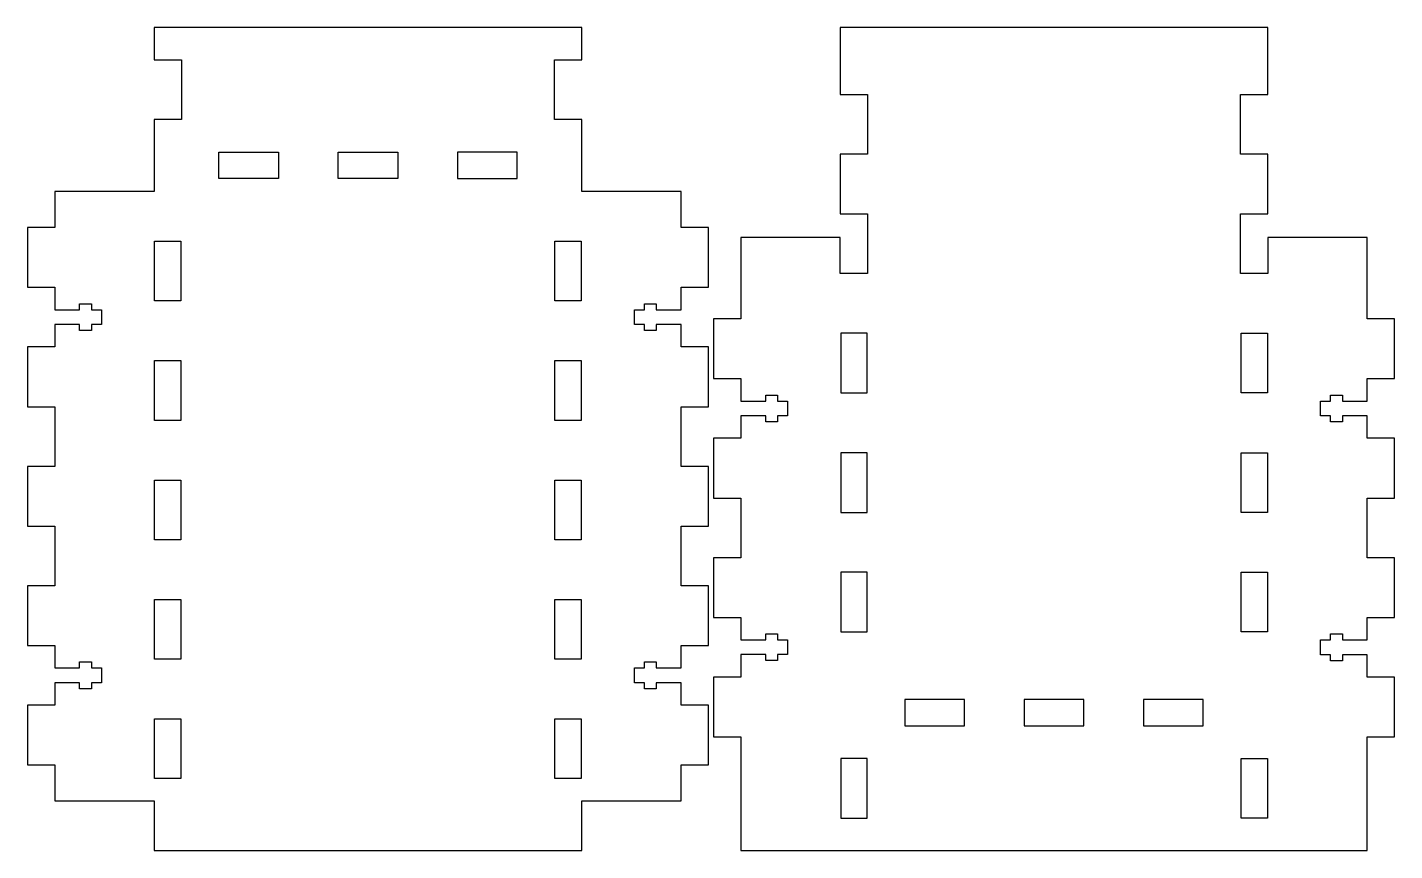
# Model space of a CAD drawing. Header units: millimetres. Extents: x 5285 to 5560, y -175 to -10.
import ezdxf

# ---------------------------------------------------------------- set-up
doc = ezdxf.new("R2010")
doc.units = ezdxf.units.MM
doc.header["$MEASUREMENT"] = 0
doc.layers.add('DEFAULT', color=18, linetype='CONTINUOUS')

msp = doc.modelspace()

# ---------------------------------------------------------------- linework, layer by layer
at = {"layer": 'DEFAULT'}
for p, q in [((5396.59, -9.55), (5310.59, -9.55)), ((5310.59, -9.55), (5310.59, -16.05)), ((5396.59, -16.05), (5396.59, -9.55)), ((5454.09, -9.55), (5448.59, -9.55)), ((5448.59, -9.55), (5448.59, -23.05)), ((5529.09, -9.55), (5454.09, -9.55)), ((5534.59, -9.55), (5529.09, -9.55)), ((5534.59, -23.05), (5534.59, -9.55)), ((5310.59, -16.05), (5316.09, -16.05)), ((5316.09, -16.05), (5316.09, -28.05)), ((5391.09, -28.05), (5391.09, -16.05)), ((5391.09, -16.05), (5396.59, -16.05)), ((5448.59, -23.05), (5454.09, -23.05)), ((5454.09, -23.05), (5454.09, -35.05)), ((5529.09, -35.05), (5529.09, -23.05)), ((5529.09, -23.05), (5534.59, -23.05)), ((5316.09, -28.05), (5310.59, -28.05)), ((5310.59, -28.05), (5310.59, -40.05)), ((5396.59, -28.05), (5391.09, -28.05)), ((5396.59, -40.05), (5396.59, -28.05)), ((5323.59, -39.95), (5323.59, -34.65)), ((5323.59, -34.65), (5335.59, -34.65)), ((5335.59, -34.65), (5335.59, -39.95)), ((5347.59, -39.95), (5347.59, -34.65)), ((5347.59, -34.65), (5359.59, -34.65)), ((5359.59, -34.65), (5359.59, -39.95)), ((5383.59, -34.65), (5371.59, -34.65)), ((5371.59, -34.65), (5371.59, -39.95)), ((5383.59, -39.95), (5383.59, -34.65)), ((5454.09, -35.05), (5448.59, -35.05)), ((5448.59, -35.05), (5448.59, -47.05)), ((5534.59, -35.05), (5529.09, -35.05)), ((5534.59, -44.75), (5534.59, -35.05)), ((5310.59, -40.05), (5310.59, -42.55)), ((5335.59, -39.95), (5323.59, -39.95)), ((5359.59, -39.95), (5347.59, -39.95)), ((5371.59, -39.95), (5383.59, -39.95)), ((5396.59, -42.55), (5396.59, -40.05)), ((5310.59, -42.55), (5290.59, -42.55)), ((5290.59, -42.55), (5290.59, -49.8)), ((5416.59, -42.55), (5396.59, -42.55)), ((5416.59, -49.8), (5416.59, -42.55)), ((5534.59, -47.05), (5534.59, -44.75)), ((5448.59, -47.05), (5454.09, -47.05)), ((5454.09, -47.05), (5454.09, -51.76)), ((5529.09, -59.05), (5529.09, -47.05)), ((5529.09, -47.05), (5534.59, -47.05)), ((5290.59, -49.8), (5285.09, -49.8)), ((5285.09, -49.8), (5285.09, -61.8)), ((5422.09, -49.8), (5416.59, -49.8)), ((5422.09, -61.8), (5422.09, -49.8)), ((5448.59, -51.76), (5428.59, -51.76)), ((5428.59, -51.76), (5428.59, -68.16)), ((5448.59, -59.05), (5448.59, -51.76)), ((5454.09, -51.76), (5454.09, -59.05)), ((5554.59, -51.76), (5534.59, -51.76)), ((5534.59, -51.76), (5534.59, -59.05)), ((5554.59, -68.16), (5554.59, -51.76)), ((5310.69, -52.55), (5315.99, -52.55)), ((5310.69, -64.55), (5310.69, -52.55)), ((5315.99, -52.55), (5315.99, -64.55)), ((5391.19, -52.55), (5396.49, -52.55)), ((5391.19, -64.55), (5391.19, -52.55)), ((5396.49, -52.55), (5396.49, -64.55)), ((5454.09, -59.05), (5448.59, -59.05)), ((5534.59, -59.05), (5529.09, -59.05)), ((5285.09, -61.8), (5290.59, -61.8)), ((5290.59, -61.8), (5290.59, -66.3)), ((5416.59, -66.3), (5416.59, -61.8)), ((5416.59, -61.8), (5422.09, -61.8)), ((5295.59, -66.3), (5295.59, -65.1)), ((5295.59, -65.1), (5297.99, -65.1)), ((5297.99, -65.1), (5297.99, -66.3)), ((5315.99, -64.55), (5310.69, -64.55)), ((5396.49, -64.55), (5391.19, -64.55)), ((5409.19, -66.3), (5409.19, -65.1)), ((5409.19, -65.1), (5411.59, -65.1)), ((5411.59, -65.1), (5411.59, -66.3)), ((5290.59, -66.3), (5295.59, -66.3)), ((5297.99, -66.3), (5299.99, -66.3)), ((5299.99, -66.3), (5299.99, -69.3)), ((5407.19, -69.3), (5407.19, -66.3)), ((5407.19, -66.3), (5409.19, -66.3)), ((5411.59, -66.3), (5416.59, -66.3)), ((5428.59, -68.16), (5423.09, -68.16)), ((5423.09, -68.16), (5423.09, -80.16)), ((5560.09, -68.16), (5554.59, -68.16)), ((5560.09, -80.16), (5560.09, -68.16)), ((5295.59, -69.3), (5290.59, -69.3)), ((5290.59, -69.3), (5290.59, -73.8)), ((5295.59, -70.5), (5295.59, -69.3)), ((5297.99, -70.5), (5295.59, -70.5)), ((5299.99, -69.3), (5297.99, -69.3)), ((5297.99, -69.3), (5297.99, -70.5)), ((5409.19, -69.3), (5407.19, -69.3)), ((5409.19, -70.5), (5409.19, -69.3)), ((5411.59, -70.5), (5409.19, -70.5)), ((5416.59, -69.3), (5411.59, -69.3)), ((5411.59, -69.3), (5411.59, -70.5)), ((5416.59, -73.8), (5416.59, -69.3)), ((5453.99, -71.05), (5448.69, -71.05)), ((5448.69, -71.05), (5448.69, -83.05)), ((5453.99, -83.05), (5453.99, -71.05)), ((5529.19, -83.05), (5529.19, -71.05)), ((5529.19, -71.05), (5534.49, -71.05)), ((5534.49, -71.05), (5534.49, -83.05)), ((5290.59, -73.8), (5285.09, -73.8)), ((5285.09, -73.8), (5285.09, -85.8)), ((5422.09, -73.8), (5416.59, -73.8)), ((5422.09, -85.8), (5422.09, -73.8)), ((5310.69, -76.55), (5315.99, -76.55)), ((5310.69, -88.55), (5310.69, -76.55)), ((5315.99, -76.55), (5315.99, -88.55)), ((5391.19, -76.55), (5396.49, -76.55)), ((5391.19, -88.55), (5391.19, -76.55)), ((5396.49, -76.55), (5396.49, -88.55)), ((5423.09, -80.16), (5428.59, -80.16)), ((5428.59, -80.16), (5428.59, -84.66)), ((5554.59, -84.66), (5554.59, -80.16)), ((5554.59, -80.16), (5560.09, -80.16)), ((5428.59, -84.66), (5433.59, -84.66)), ((5433.59, -84.66), (5433.59, -83.46)), ((5433.59, -83.46), (5435.99, -83.46)), ((5435.99, -83.46), (5435.99, -84.66)), ((5435.99, -84.66), (5437.99, -84.66)), ((5437.99, -84.66), (5437.99, -87.66)), ((5448.69, -83.05), (5453.99, -83.05)), ((5534.49, -83.05), (5529.19, -83.05)), ((5545.19, -87.66), (5545.19, -84.66)), ((5545.19, -84.66), (5547.19, -84.66)), ((5547.19, -84.66), (5547.19, -83.46)), ((5547.19, -83.46), (5549.59, -83.46)), ((5549.59, -83.46), (5549.59, -84.66)), ((5549.59, -84.66), (5554.59, -84.66)), ((5285.09, -85.8), (5290.59, -85.8)), ((5290.59, -85.8), (5290.59, -97.8)), ((5416.59, -97.8), (5416.59, -85.8)), ((5416.59, -85.8), (5422.09, -85.8)), ((5433.59, -87.66), (5428.59, -87.66)), ((5428.59, -87.66), (5428.59, -92.16)), ((5433.59, -88.86), (5433.59, -87.66)), ((5437.99, -87.66), (5435.99, -87.66)), ((5435.99, -87.66), (5435.99, -88.86)), ((5547.19, -87.66), (5545.19, -87.66)), ((5547.19, -88.86), (5547.19, -87.66)), ((5554.59, -87.66), (5549.59, -87.66)), ((5549.59, -87.66), (5549.59, -88.86)), ((5554.59, -92.15), (5554.59, -87.66)), ((5315.99, -88.55), (5310.69, -88.55)), ((5396.49, -88.55), (5391.19, -88.55)), ((5435.99, -88.86), (5433.59, -88.86)), ((5549.59, -88.86), (5547.19, -88.86)), ((5428.59, -92.16), (5423.09, -92.16)), ((5423.09, -92.16), (5423.09, -104.16)), ((5560.09, -92.16), (5554.59, -92.15)), ((5560.09, -104.16), (5560.09, -92.16)), ((5453.99, -95.05), (5448.69, -95.05)), ((5448.69, -95.05), (5448.69, -107.05)), ((5453.99, -107.05), (5453.99, -95.05)), ((5529.19, -107.05), (5529.19, -95.05)), ((5529.19, -95.05), (5534.49, -95.05)), ((5534.49, -95.05), (5534.49, -107.05)), ((5290.59, -97.8), (5285.09, -97.8)), ((5285.09, -97.8), (5285.09, -109.8)), ((5422.09, -97.8), (5416.59, -97.8)), ((5422.09, -109.8), (5422.09, -97.8)), ((5310.69, -100.55), (5315.99, -100.55)), ((5310.69, -112.55), (5310.69, -100.55)), ((5315.99, -100.55), (5315.99, -112.55)), ((5391.19, -100.55), (5396.49, -100.55)), ((5391.19, -112.55), (5391.19, -100.55)), ((5396.49, -100.55), (5396.49, -112.55)), ((5423.09, -104.16), (5428.59, -104.16)), ((5428.59, -104.16), (5428.59, -116.16)), ((5554.59, -116.16), (5554.59, -104.16)), ((5554.59, -104.16), (5560.09, -104.16)), ((5448.69, -107.05), (5453.99, -107.05)), ((5534.49, -107.05), (5529.19, -107.05)), ((5285.09, -109.8), (5290.59, -109.8)), ((5290.59, -109.8), (5290.59, -121.8)), ((5416.59, -121.8), (5416.59, -109.8)), ((5416.59, -109.8), (5422.09, -109.8)), ((5315.99, -112.55), (5310.69, -112.55)), ((5396.49, -112.55), (5391.19, -112.55)), ((5428.59, -116.16), (5423.09, -116.16)), ((5423.09, -116.16), (5423.09, -128.16)), ((5560.09, -116.16), (5554.59, -116.16)), ((5560.09, -128.16), (5560.09, -116.16)), ((5453.99, -119.05), (5448.69, -119.05)), ((5448.69, -119.05), (5448.69, -131.05)), ((5453.99, -131.05), (5453.99, -119.05)), ((5529.19, -131.05), (5529.19, -119.05)), ((5529.19, -119.05), (5534.49, -119.05)), ((5534.49, -119.05), (5534.49, -131.05)), ((5290.59, -121.8), (5285.09, -121.8)), ((5285.09, -121.8), (5285.09, -133.8)), ((5422.09, -121.8), (5416.59, -121.8)), ((5422.09, -133.8), (5422.09, -121.8)), ((5310.69, -124.55), (5315.99, -124.55)), ((5310.69, -136.55), (5310.69, -124.55)), ((5315.99, -124.55), (5315.99, -136.55)), ((5391.19, -124.55), (5396.49, -124.55)), ((5391.19, -136.55), (5391.19, -124.55)), ((5396.49, -124.55), (5396.49, -136.55)), ((5423.09, -128.16), (5428.59, -128.16)), ((5428.59, -128.16), (5428.59, -132.65)), ((5554.59, -132.66), (5554.59, -128.16)), ((5554.59, -128.16), (5560.09, -128.16)), ((5433.59, -132.65), (5433.59, -131.45)), ((5433.59, -131.45), (5435.99, -131.45)), ((5435.99, -131.45), (5435.99, -132.65)), ((5448.69, -131.05), (5453.99, -131.05)), ((5534.49, -131.05), (5529.19, -131.05)), ((5547.19, -132.66), (5547.19, -131.46)), ((5547.19, -131.46), (5549.59, -131.46)), ((5549.59, -131.46), (5549.59, -132.66)), ((5285.09, -133.8), (5290.59, -133.8)), ((5290.59, -133.8), (5290.59, -138.3)), ((5416.59, -138.3), (5416.59, -133.8)), ((5416.59, -133.8), (5422.09, -133.8)), ((5428.59, -132.65), (5433.59, -132.65)), ((5435.99, -132.65), (5437.99, -132.65)), ((5437.99, -132.65), (5437.99, -135.65)), ((5545.19, -135.66), (5545.19, -132.66)), ((5545.19, -132.66), (5547.19, -132.66)), ((5549.59, -132.66), (5554.59, -132.66)), ((5295.59, -138.3), (5295.59, -137.1)), ((5295.59, -137.1), (5297.99, -137.1)), ((5297.99, -137.1), (5297.99, -138.3)), ((5315.99, -136.55), (5310.69, -136.55)), ((5396.49, -136.55), (5391.19, -136.55)), ((5409.19, -138.3), (5409.19, -137.1)), ((5409.19, -137.1), (5411.59, -137.1)), ((5411.59, -137.1), (5411.59, -138.3)), ((5433.59, -135.65), (5428.59, -135.65)), ((5428.59, -135.65), (5428.59, -140.15)), ((5433.59, -136.85), (5433.59, -135.65)), ((5435.99, -136.85), (5433.59, -136.85)), ((5437.99, -135.65), (5435.99, -135.65)), ((5435.99, -135.65), (5435.99, -136.85)), ((5547.19, -135.66), (5545.19, -135.66)), ((5547.19, -136.86), (5547.19, -135.66)), ((5549.59, -136.86), (5547.19, -136.86)), ((5554.59, -135.66), (5549.59, -135.66)), ((5549.59, -135.66), (5549.59, -136.86)), ((5554.59, -140.16), (5554.59, -135.66)), ((5290.59, -138.3), (5295.59, -138.3)), ((5297.99, -138.3), (5299.99, -138.3)), ((5299.99, -138.3), (5299.99, -141.3)), ((5407.19, -141.3), (5407.19, -138.3)), ((5407.19, -138.3), (5409.19, -138.3)), ((5411.59, -138.3), (5416.59, -138.3)), ((5428.59, -140.15), (5423.09, -140.16)), ((5423.09, -140.16), (5423.09, -152.16)), ((5560.09, -140.16), (5554.59, -140.16)), ((5560.09, -152.16), (5560.09, -140.16)), ((5295.59, -141.3), (5290.59, -141.3)), ((5290.59, -141.3), (5290.59, -145.8)), ((5295.59, -142.5), (5295.59, -141.3)), ((5297.99, -142.5), (5295.59, -142.5)), ((5299.99, -141.3), (5297.99, -141.3)), ((5297.99, -141.3), (5297.99, -142.5)), ((5409.19, -141.3), (5407.19, -141.3)), ((5409.19, -142.5), (5409.19, -141.3)), ((5411.59, -142.5), (5409.19, -142.5)), ((5416.59, -141.3), (5411.59, -141.3)), ((5411.59, -141.3), (5411.59, -142.5)), ((5416.59, -145.8), (5416.59, -141.3)), ((5473.59, -144.65), (5461.59, -144.65)), ((5461.59, -144.65), (5461.59, -149.95)), ((5473.59, -149.95), (5473.59, -144.65)), ((5497.59, -144.65), (5485.59, -144.65)), ((5485.59, -144.65), (5485.59, -149.95)), ((5497.59, -149.95), (5497.59, -144.65)), ((5521.59, -144.65), (5509.59, -144.65)), ((5509.59, -144.65), (5509.59, -149.95)), ((5521.59, -149.95), (5521.59, -144.65)), ((5290.59, -145.8), (5285.09, -145.8)), ((5285.09, -145.8), (5285.09, -157.8)), ((5422.09, -145.8), (5416.59, -145.8)), ((5422.09, -157.8), (5422.09, -145.8)), ((5310.69, -148.55), (5315.99, -148.55)), ((5310.69, -160.55), (5310.69, -148.55)), ((5315.99, -148.55), (5315.99, -160.55)), ((5391.19, -148.55), (5396.49, -148.55)), ((5391.19, -160.55), (5391.19, -148.55)), ((5396.49, -148.55), (5396.49, -160.55)), ((5461.59, -149.95), (5473.59, -149.95)), ((5485.59, -149.95), (5497.59, -149.95)), ((5509.59, -149.95), (5521.59, -149.95)), ((5423.09, -152.16), (5428.59, -152.16)), ((5428.59, -152.16), (5428.59, -175.05)), ((5554.59, -175.05), (5554.59, -152.16)), ((5554.59, -152.16), (5560.09, -152.16)), ((5453.99, -156.55), (5448.69, -156.55)), ((5448.69, -156.55), (5448.69, -168.55)), ((5453.99, -168.55), (5453.99, -156.55)), ((5529.19, -168.55), (5529.19, -156.55)), ((5529.19, -156.55), (5534.49, -156.55)), ((5534.49, -156.55), (5534.49, -168.55)), ((5285.09, -157.8), (5290.59, -157.8)), ((5290.59, -157.8), (5290.59, -165.05)), ((5416.59, -165.05), (5416.59, -157.8)), ((5416.59, -157.8), (5422.09, -157.8)), ((5315.99, -160.55), (5310.69, -160.55)), ((5396.49, -160.55), (5391.19, -160.55)), ((5290.59, -165.05), (5310.59, -165.05)), ((5310.59, -165.05), (5310.59, -175.05)), ((5396.59, -175.05), (5396.59, -165.05)), ((5396.59, -165.05), (5416.59, -165.05)), ((5448.69, -168.55), (5453.99, -168.55)), ((5534.49, -168.55), (5529.19, -168.55)), ((5310.59, -175.05), (5396.59, -175.05)), ((5428.59, -175.05), (5448.59, -175.05)), ((5448.59, -175.05), (5454.09, -175.05)), ((5454.09, -175.05), (5529.09, -175.05)), ((5529.09, -175.05), (5534.59, -175.05)), ((5534.59, -175.05), (5554.59, -175.05))]:
    msp.add_line(p, q, dxfattribs=at)

doc.saveas('drawing.dxf')
